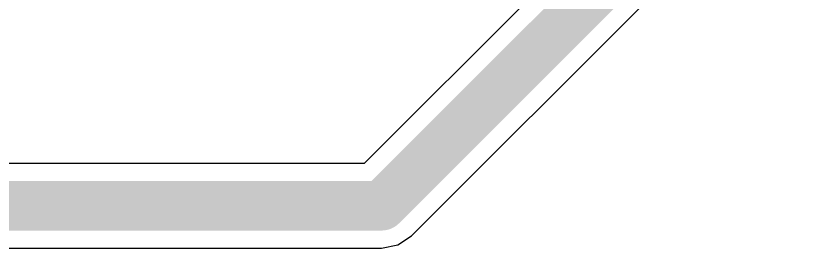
# Model space of a CAD drawing. Header units: inches. Extents: x -22 to 5433, y -38 to 5417.
# Drawn here: x 4.47 to 16.52, y -24.66 to -21.13 of the extents above; entities that cross this region are included whole.
import ezdxf

# ---------------------------------------------------------------- set-up
doc = ezdxf.new("R2010")
doc.units = ezdxf.units.IN
doc.layers.add('Bottom Layer', color=5, linetype='Continuous')

msp = doc.modelspace()

# ---------------------------------------------------------------- linework, layer by layer
at = {"layer": 'Bottom Layer'}
for p, q in [((30.321, -2.808), (9.752, -23.377)), ((10.471, -24.472), (31.416, -3.527)), ((9.752, -23.377), (-13.536, -23.377)), ((10.263, -24.611), (10.471, -24.472)), ((-13.536, -24.66), (10.018, -24.66)), ((10.018, -24.66), (10.263, -24.611))]:
    msp.add_line(p, q, dxfattribs=at)
for points in [[(10.018, -24.018, 0.75, 0.75, 0), (30.963, -3.073, 0.75, 0.75, 0)], [(-15.169, -24.018, 0.75, 0.75, 0), (10.018, -24.018, 0.75, 0.75, 0)]]:
    msp.add_lwpolyline(points, format="xyseb", dxfattribs=at)
msp.add_lwpolyline([(9.83, -24.018, 0.375, 0.375, 1), (10.205, -24.018, 0.375, 0.375, 1)], format="xyseb", close=True, dxfattribs=at)
msp.add_lwpolyline([(9.83, -24.018, 0.375, 0.375, 1), (10.205, -24.018, 0.375, 0.375, 1)], format="xyseb", close=True, dxfattribs=at)

doc.saveas('drawing.dxf')
